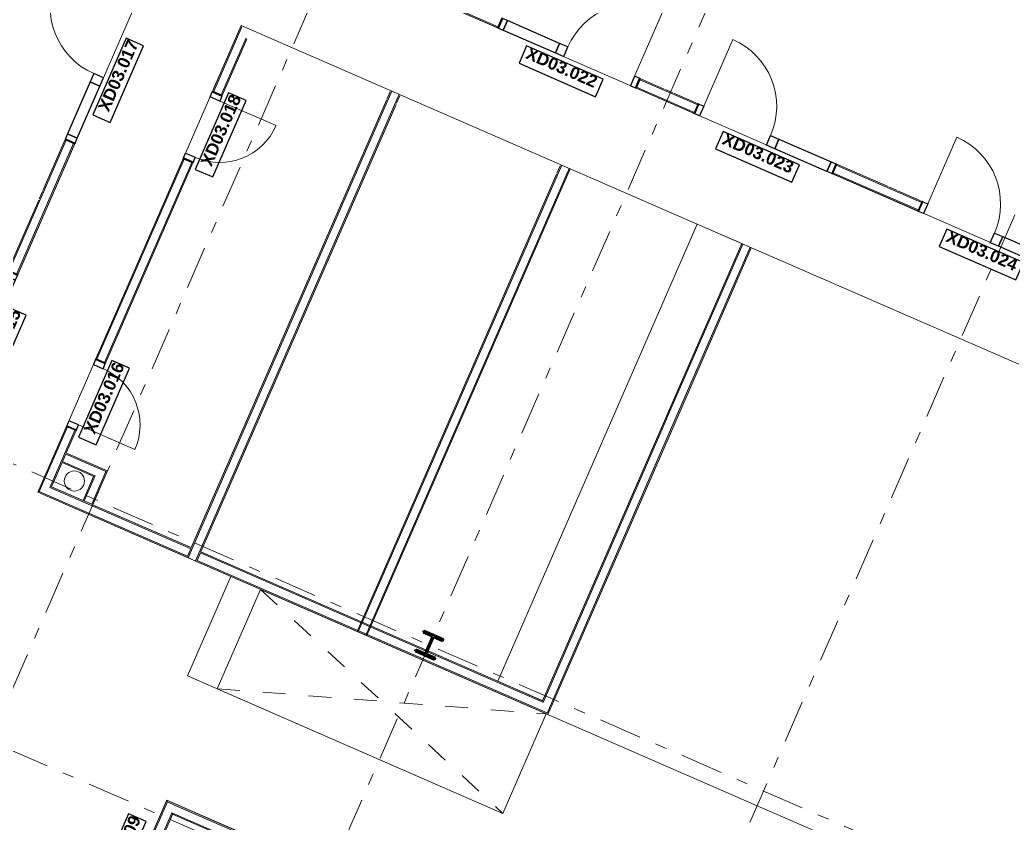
# Model space of a CAD drawing. Header units: millimetres. Extents: x -50172 to 90294, y -80883 to 25069.
# Drawn here: x 19400 to 31646, y 522 to 10438 of the extents above; entities that cross this region are included whole.
import ezdxf
from ezdxf.enums import TextEntityAlignment as Align

# ---------------------------------------------------------------- set-up
doc = ezdxf.new("R2010")
doc.units = ezdxf.units.MM
doc.header["$MEASUREMENT"] = 0
doc.linetypes.add('Dashed', pattern=[564.444447, 282.222223, -282.222223])
doc.linetypes.add('Double Dashed', pattern=[1093.611073, 529.166651, -211.666656, 141.111112, -211.666656])
for name, color, linetype in [('A-05-M_Gross_Int_Circulation', 7, 'Continuous'), ('A-15-M_Column_Int', 7, 'Continuous'), ('A-15-MG_Structural_Grid', 7, 'Continuous'), ('A-20-M_Floor_Slab', 7, 'Continuous'), ('A-25-M_Wall_Ext_Existing_HUB', 7, 'Continuous'), ('A-25-M_Wall_Int', 7, 'Continuous'), ('A-35-M_FFE_Sanitary', 7, 'Continuous'), ('ArchiCAD Door Markers', 7, 'Continuous'), ('ArchiCAD Doors', 7, 'Continuous'), ('New_A-25-M_Wall_Int', 7, 'Continuous')]:
    doc.layers.add(name, color=color, linetype=linetype)
for name, color, linetype, lineweight, true_color in [('A-05-M_Gross_Int_Circulation_Pen_No__74', 7, 'Continuous', 20, 0x606060), ('A-15-M_Column_Int_Pen_No__28', 7, 'Continuous', 50, 0x2a2a2a), ('A-15-MG_Structural_Grid_Pen_No__163', 7, 'Continuous', 0, 0x750077), ('A-25-M_Wall_Int_Pen_No__107', 7, 'Continuous', 15, 0xa6a6a6), ('ArchiCAD Doors_Pen_No__43', 7, 'Continuous', 30, 0x444444), ('ArchiCAD Doors_Pen_No__63', 7, 'Continuous', 20, 0x606060), ('New_A-25-M_Wall_Int_Pen_No__107', 7, 'Continuous', 15, 0xa6a6a6)]:
    doc.layers.add(name, color=color, linetype=linetype, lineweight=lineweight, true_color=true_color)
for name, color, linetype, lineweight in [('A-20-M_Floor_Slab_Pen_No__89', 8, 'Continuous', 20), ('A-25-M_Wall_Int_Pen_No__1', 7, 'Continuous', 13), ('A-35-M_FFE_Sanitary_Pen_No__89', 8, 'Continuous', 20), ('A-95-P_Drawing_Pen_No__1', 7, 'Continuous', 13), ('ArchiCAD Door Markers_Pen_No__1', 7, 'Continuous', 13), ('ArchiCAD Door Markers_Pen_No__5', 7, 'Continuous', 25), ('ArchiCAD Doors_Pen_No__1', 7, 'Continuous', 13), ('ArchiCAD Zone Stamps_Pen_No__9', 7, 'Continuous', 13), ('New_A-25-M_Wall_Int_Pen_No__1', 7, 'Continuous', 13), ('New_A-60-M_Mechanical_Pen_No__1', 7, 'Continuous', 13)]:
    doc.layers.add(name, color=color, linetype=linetype, lineweight=lineweight)
doc.styles.add('GENERATED_STYLE_1', font='')
doc.styles.add('GENERATED_STYLE_3', font='')
doc.styles.add('GENERATED_STYLE_4', font='')
doc.styles.get('GENERATED_STYLE_1').set_extended_font_data('Arial', bold=True)
doc.styles.get('GENERATED_STYLE_3').set_extended_font_data('Arial')
doc.styles.get('GENERATED_STYLE_4').set_extended_font_data('Swis721 BT')

# ---------------------------------------------------------------- blocks, each defined once
blk = doc.blocks.new('Hub Circulation Third_INB 3250_6_1', base_point=(35476, -4185))
at = {"layer": 'A-05-M_Gross_Int_Circulation_Pen_No__74', "linetype": 'Continuous'}
for p, q in [((21436, 12023), (18429, 5127)), ((52103, -1350), (21436, 12023)), ((19621, 4607), (22133, 10368)), ((22133, 10368), (28428, 7624)), ((28428, 7624), (36452, 4130)), ((22005, 3568), (19621, 4607)), ((21470, 2341), (22005, 3568)), ((25362, 643), (21470, 2341)), ((25897, 1870), (25362, 643)), ((33939, -1631), (25897, 1870)), ((18831, -4659), (21213, 804)), ((21213, 804), (47957, -10858))]:
    blk.add_line(p, q, dxfattribs=at)
at = {"layer": 'ArchiCAD Zone Stamps_Pen_No__9'}
for tag, height, style, p in [('ROOM_NAME', 250, 'GENERATED_STYLE_1', (34329, -2488)), ('zoneNameLine2', 250, 'GENERATED_STYLE_1', (34141, -2920)), ('ROOM_NUMBER', 200, 'GENERATED_STYLE_3', (33952, -3341)), ('measuredAreaCode', 200, 'GENERATED_STYLE_3', (33795, -3701)), ('DUMMY_649', 200, 'GENERATED_STYLE_3', (34103, -3835)), ('DUMMY_650', 200, 'GENERATED_STYLE_3', (34732, -4109)), ('DUMMY_651', 133, 'GENERATED_STYLE_3', (35011, -4216))]:
    blk.add_attdef(tag, text='', height=height, rotation=336.4404, dxfattribs=dict(at, style=style)).set_placement(p, align=Align.TOP_LEFT)
blk = doc.blocks.new('Slab_1_1', base_point=(7697, 5872))
at = {"layer": 'A-20-M_Floor_Slab_Pen_No__89', "linetype": 'Continuous', "flags": 128}
blk.add_lwpolyline([(25362, 643), (21835, 2181), (22370, 3408), (25897, 1870)], close=True, dxfattribs=at)
blk = doc.blocks.new('Slab_2_1', base_point=(28308, 7676))
at = {"layer": 'A-35-M_FFE_Sanitary_Pen_No__89', "linetype": 'Continuous', "flags": 128}
blk.add_lwpolyline([(28308, 7676), (25848, 2034), (25298, 2274), (27758, 7915)], close=True, dxfattribs=at)
blk = doc.blocks.new('Wall_6_1', base_point=(25915, 1863))
at = {"layer": 'A-25-M_Wall_Int_Pen_No__107', "linetype": 'Continuous'}
for points in [[(27367, 5517), (25848, 2034), (25856, 2014), (27381, 5511)], [(25915, 1863), (27486, 5465), (27472, 5471), (25908, 1882)]]:
    blk.add_hatch(color=256, dxfattribs=at).paths.add_polyline_path(points)
at = {"layer": 'A-25-M_Wall_Int_Pen_No__1', "linetype": 'Continuous'}
for p, q in [((27381, 5511), (25856, 2014)), ((25908, 1882), (27472, 5471))]:
    blk.add_line(p, q, dxfattribs=at)
at = {"layer": 'A-25-M_Wall_Int_Pen_No__1', "linetype": 'Continuous', "flags": 128}
for points in [[(27367, 5517), (25848, 2034)], [(25915, 1863), (27486, 5465)]]:
    blk.add_lwpolyline(points, dxfattribs=at)
blk = doc.blocks.new('Door 19')
at = {"layer": 'ArchiCAD Doors_Pen_No__1', "linetype": 'Continuous'}
for p, q in [((-455, 0), (-455, -15)), ((455, 0), (455, -15)), ((-455, -15), (-455, -115)), ((-455, -115), (-455, -130)), ((455, -15), (455, -115)), ((455, -115), (455, -130))]:
    blk.add_line(p, q, dxfattribs=at)
at = {"layer": 'ArchiCAD Doors_Pen_No__43', "linetype": 'Continuous'}
for p, q in [((-445, 0), (-455, 0)), ((-455, 0), (-455, -130)), ((-379, 0), (-445, 0)), ((-445, 0), (-445, -130)), ((-379, -130), (-379, 0)), ((445, 0), (379, 0)), ((379, 0), (379, -130)), ((445, 0), (455, 0)), ((445, -130), (445, 0)), ((455, 0), (455, -130)), ((-445, -130), (-455, -130)), ((-445, -130), (-379, -130)), ((379, -130), (445, -130)), ((445, -130), (455, -130))]:
    blk.add_line(p, q, dxfattribs=at)
at = {"layer": 'ArchiCAD Doors_Pen_No__63', "linetype": 'Continuous'}
blk.add_line((379, 0), (379, 759), dxfattribs=at)
blk.add_arc((379, 0), 759, 90, 180, dxfattribs=at)
blk = doc.blocks.new('Door Stamp 17_6')
at = {"layer": 'ArchiCAD Door Markers_Pen_No__5', "linetype": 'Continuous'}
for p, q in [((515, -190), (-515, -190)), ((-515, -190), (-515, -426)), ((515, -426), (515, -190)), ((-515, -426), (515, -426)), ((-515, -426), (515, -426))]:
    blk.add_line(p, q, dxfattribs=at)
at = {"layer": 'ArchiCAD Door Markers_Pen_No__1', "style": 'GENERATED_STYLE_1'}
blk.add_attdef('AC_WIDO_ID', text='', height=150, dxfattribs=at).set_placement((-457, -377), align=Align.BOTTOM_LEFT)
blk = doc.blocks.new('Wall_7_1', base_point=(19621, 4607))
at = {"layer": 'A-25-M_Wall_Int_Pen_No__107', "linetype": 'Continuous'}
for points in [[(22133, 10368), (21779, 9557), (21793, 9551), (22141, 10349)], [(22192, 10217), (21885, 9511), (21898, 9505), (22200, 10197)], [(20339, 6253), (20352, 6247), (21429, 8717), (21415, 8723)], [(20444, 6207), (20458, 6201), (21534, 8671), (21521, 8677)], [(19621, 4607), (19641, 4615), (19988, 5413), (19975, 5419)], [(19772, 4667), (19792, 4675), (20094, 5367), (20080, 5373)]]:
    blk.add_hatch(color=256, dxfattribs=at).paths.add_polyline_path(points)
at = {"layer": 'A-25-M_Wall_Int_Pen_No__1', "linetype": 'Continuous'}
for p, q in [((22141, 10349), (21793, 9551)), ((21885, 9511), (22192, 10217)), ((21793, 9551), (21779, 9557)), ((21885, 9511), (21793, 9551)), ((21898, 9505), (21885, 9511)), ((21429, 8717), (20352, 6247)), ((21429, 8717), (21415, 8723)), ((21521, 8677), (21429, 8717)), ((20444, 6207), (21521, 8677)), ((21534, 8671), (21521, 8677)), ((20352, 6247), (20339, 6253)), ((20444, 6207), (20352, 6247)), ((20458, 6201), (20444, 6207)), ((19988, 5413), (19641, 4615)), ((19988, 5413), (19975, 5419)), ((20080, 5373), (19988, 5413)), ((19772, 4667), (20080, 5373)), ((20094, 5367), (20080, 5373))]:
    blk.add_line(p, q, dxfattribs=at)
at = {"layer": 'A-25-M_Wall_Int_Pen_No__1', "linetype": 'Continuous', "flags": 128}
for points in [[(22133, 10368), (21779, 9557)], [(21898, 9505), (22200, 10197)], [(21415, 8723), (20339, 6253)], [(20458, 6201), (21534, 8671)], [(19975, 5419), (19621, 4607)], [(19974, 5091), (20094, 5367)], [(19928, 4986), (19968, 5077)], [(19792, 4675), (19922, 4972)]]:
    blk.add_lwpolyline(points, dxfattribs=at)
at = {"layer": 'ArchiCAD Door Markers'}
ref = blk.add_blockref('Door Stamp 17_6', (21597, 9140), dxfattribs=dict(at, rotation=66.44041589908655))
ref.add_attrib('AC_WIDO_ID', 'XD03.018', dxfattribs={"layer": 'ArchiCAD Door Markers_Pen_No__1', "color": 7, "height": 150, "rotation": 66.4404, "style": 'GENERATED_STYLE_1'}).set_placement((21805, 8599), align=Align.BOTTOM_LEFT)
ref = blk.add_blockref('Door Stamp 17_6', (20157, 5836), dxfattribs=dict(at, rotation=66.44041589908655))
ref.add_attrib('AC_WIDO_ID', 'XD03.016', dxfattribs={"layer": 'ArchiCAD Door Markers_Pen_No__1', "color": 7, "height": 150, "rotation": 66.4404, "style": 'GENERATED_STYLE_1'}).set_placement((20364, 5295), align=Align.BOTTOM_LEFT)
at = {"layer": 'ArchiCAD Doors', "color": 251, "linetype": 'Continuous', "lineweight": 20, "true_color": 0x606060, "xscale": -1, "zscale": 1000, "rotation": 246.4404158990865}
blk.add_blockref('Door 19', (21716, 9088), dxfattribs=at)
at = {"layer": 'ArchiCAD Doors', "color": 251, "linetype": 'Continuous', "lineweight": 20, "true_color": 0x606060, "zscale": 1000, "rotation": 246.4404158990865}
blk.add_blockref('Door 19', (20276, 5784), dxfattribs=at)
blk = doc.blocks.new('Door 19_2')
at = {"layer": 'ArchiCAD Doors_Pen_No__1', "linetype": 'Continuous'}
for p, q in [((-505, 0), (-505, -15)), ((505, 0), (505, -15)), ((-505, -15), (-505, -115)), ((-505, -115), (-505, -130)), ((505, -15), (505, -115)), ((505, -115), (505, -130))]:
    blk.add_line(p, q, dxfattribs=at)
at = {"layer": 'ArchiCAD Doors_Pen_No__43', "linetype": 'Continuous'}
for p, q in [((-495, 0), (-505, 0)), ((-505, 0), (-505, -130)), ((-429, 0), (-495, 0)), ((-495, 0), (-495, -130)), ((-429, -130), (-429, 0)), ((495, 0), (429, 0)), ((429, 0), (429, -130)), ((495, 0), (505, 0)), ((495, -130), (495, 0)), ((505, 0), (505, -130)), ((-495, -130), (-505, -130)), ((-495, -130), (-429, -130)), ((429, -130), (495, -130)), ((495, -130), (505, -130))]:
    blk.add_line(p, q, dxfattribs=at)
at = {"layer": 'ArchiCAD Doors_Pen_No__63', "linetype": 'Continuous'}
blk.add_line((429, 0), (429, 858), dxfattribs=at)
blk.add_arc((429, 0), 858, 90, 180, dxfattribs=at)
blk = doc.blocks.new('Door with Sidelight on Side 2 19')
at = {"layer": 'ArchiCAD Doors_Pen_No__1', "linetype": 'Continuous'}
for p, q in [((-932, 0), (-932, -15)), ((932, 0), (932, -15)), ((-932, -15), (-932, -115)), ((-932, -115), (-932, -130)), ((932, -15), (932, -115)), ((932, -115), (932, -130))]:
    blk.add_line(p, q, dxfattribs=at)
at = {"layer": 'ArchiCAD Doors_Pen_No__43', "linetype": 'Continuous'}
for p, q in [((-922, 0), (-932, 0)), ((-932, 0), (-932, -130)), ((-856, 0), (-922, 0)), ((-922, 0), (-922, -130)), ((-155, 0), (-856, 0)), ((-856, 0), (-856, -130)), ((-856, -130), (-856, 0)), ((-155, -130), (-155, 0)), ((-43, 0), (-155, 0)), ((-155, 0), (-155, -130)), ((-43, -130), (-43, 0)), ((922, 0), (856, 0)), ((856, 0), (856, -130)), ((922, 0), (932, 0)), ((922, -130), (922, 0)), ((932, 0), (932, -130)), ((-922, -130), (-932, -130)), ((-922, -130), (-856, -130)), ((-856, -130), (-155, -130)), ((-155, -130), (-43, -130)), ((856, -130), (922, -130)), ((922, -130), (932, -130))]:
    blk.add_line(p, q, dxfattribs=at)
at = {"layer": 'ArchiCAD Doors_Pen_No__63', "linetype": 'Continuous'}
blk.add_line((856, 0), (856, 899), dxfattribs=at)
blk.add_arc((856, 0), 899, 90, 180, dxfattribs=at)
blk = doc.blocks.new('Door with Sidelight on Side 2 19_2')
at = {"layer": 'ArchiCAD Doors_Pen_No__1', "linetype": 'Continuous'}
for p, q in [((-932, -15), (-932, 0)), ((932, -15), (932, 0)), ((-932, -115), (-932, -15)), ((-932, -130), (-932, -115)), ((932, -115), (932, -15)), ((932, -130), (932, -115))]:
    blk.add_line(p, q, dxfattribs=at)
at = {"layer": 'ArchiCAD Doors_Pen_No__43', "linetype": 'Continuous'}
for p, q in [((-922, 0), (-932, 0)), ((-932, 0), (-932, -130)), ((-856, 0), (-922, 0)), ((-922, 0), (-922, -130)), ((-155, 0), (-856, 0)), ((-856, 0), (-856, -130)), ((-856, -130), (-856, 0)), ((-155, -130), (-155, 0)), ((-43, 0), (-155, 0)), ((-155, 0), (-155, -130)), ((-43, -130), (-43, 0)), ((922, 0), (856, 0)), ((856, 0), (856, -130)), ((922, 0), (932, 0)), ((922, -130), (922, 0)), ((932, 0), (932, -130)), ((-922, -130), (-932, -130)), ((-922, -130), (-856, -130)), ((-856, -130), (-155, -130)), ((-155, -130), (-43, -130)), ((856, -130), (922, -130)), ((922, -130), (932, -130))]:
    blk.add_line(p, q, dxfattribs=at)
at = {"layer": 'ArchiCAD Doors_Pen_No__63', "linetype": 'Continuous'}
blk.add_line((856, 0), (856, 899), dxfattribs=at)
blk.add_arc((856, 0), 899, 90, 180, dxfattribs=at)
blk = doc.blocks.new('Wall_8_1', base_point=(18310, 5179))
at = {"layer": 'A-25-M_Wall_Int_Pen_No__107', "linetype": 'Continuous'}
for points in [[(21259, 11943), (21273, 11937), (21330, 12069), (21317, 12075)], [(21422, 12029), (21365, 11897), (21378, 11891), (21436, 12023)], [(20856, 11017), (20703, 10669), (20717, 10663), (20869, 11011)], [(20809, 10623), (20823, 10617), (20975, 10965), (20961, 10971)], [(19255, 7346), (19268, 7340), (19972, 8954), (19958, 8960)], [(19360, 7300), (19374, 7294), (20078, 8908), (20064, 8914)], [(18362, 5298), (18369, 5278), (18523, 5631), (18510, 5637)], [(18421, 5147), (18429, 5127), (18629, 5585), (18615, 5591)]]:
    blk.add_hatch(color=256, dxfattribs=at).paths.add_polyline_path(points)
at = {"layer": 'A-25-M_Wall_Int_Pen_No__1', "linetype": 'Continuous'}
for p, q in [((21330, 12069), (21273, 11937)), ((21365, 11897), (21422, 12029)), ((21259, 11943), (21273, 11937)), ((21273, 11937), (21365, 11897)), ((21365, 11897), (21378, 11891)), ((20869, 11011), (20717, 10663)), ((20809, 10623), (20961, 10971)), ((20856, 11017), (20869, 11011)), ((20869, 11011), (20961, 10971)), ((20961, 10971), (20975, 10965)), ((20703, 10669), (20717, 10663)), ((20717, 10663), (20809, 10623)), ((20809, 10623), (20823, 10617)), ((19972, 8954), (19268, 7340)), ((19958, 8960), (19972, 8954)), ((19972, 8954), (20064, 8914)), ((19360, 7300), (20064, 8914)), ((20064, 8914), (20078, 8908)), ((19268, 7340), (19255, 7346)), ((19360, 7300), (19268, 7340)), ((19374, 7294), (19360, 7300)), ((18523, 5631), (18510, 5637)), ((18523, 5631), (18369, 5278)), ((18421, 5147), (18615, 5591)), ((18615, 5591), (18523, 5631)), ((18629, 5585), (18615, 5591))]:
    blk.add_line(p, q, dxfattribs=at)
at = {"layer": 'A-25-M_Wall_Int_Pen_No__1', "linetype": 'Continuous', "flags": 128}
for points in [[(21317, 12075), (21259, 11943)], [(21422, 12029), (21330, 12069)], [(21378, 11891), (21436, 12023)], [(20856, 11017), (20798, 10886)], [(20823, 10617), (20975, 10965)], [(20792, 10872), (20752, 10781)], [(20746, 10767), (20703, 10669)], [(19958, 8960), (19685, 8332)], [(19374, 7294), (20078, 8908)], [(19633, 8213), (19255, 7346)], [(19679, 8319), (19639, 8227)], [(18510, 5637), (18362, 5298)], [(18429, 5127), (18629, 5585)]]:
    blk.add_lwpolyline(points, dxfattribs=at)
at = {"layer": 'ArchiCAD Door Markers'}
ref = blk.add_blockref('Door Stamp 17_6', (21057, 11480), dxfattribs=dict(at, rotation=66.44041445275866))
ref.add_attrib('AC_WIDO_ID', 'XD03.019', dxfattribs={"layer": 'ArchiCAD Door Markers_Pen_No__1', "color": 7, "height": 150, "rotation": 66.4404, "style": 'GENERATED_STYLE_1'}).set_placement((21265, 10940), align=Align.BOTTOM_LEFT)
ref = blk.add_blockref('Door Stamp 17_6', (20331, 9814), dxfattribs=dict(at, rotation=66.44041445275866))
ref.add_attrib('AC_WIDO_ID', 'XD03.017', dxfattribs={"layer": 'ArchiCAD Door Markers_Pen_No__1', "color": 7, "height": 150, "rotation": 66.4404, "style": 'GENERATED_STYLE_1'}).set_placement((20538, 9274), align=Align.BOTTOM_LEFT)
ref = blk.add_blockref('Door Stamp 17_6', (18882, 6492), dxfattribs=dict(at, rotation=66.44041445275866))
ref.add_attrib('AC_WIDO_ID', 'XD03.015', dxfattribs={"layer": 'ArchiCAD Door Markers_Pen_No__1', "color": 7, "height": 150, "rotation": 66.4404, "style": 'GENERATED_STYLE_1'}).set_placement((19089, 5951), align=Align.BOTTOM_LEFT)
at = {"layer": 'ArchiCAD Doors', "color": 251, "linetype": 'Continuous', "lineweight": 20, "true_color": 0x606060, "xscale": -1, "zscale": 1000, "rotation": 66.44041445275866}
for name, p in [('Door 19_2', (21057, 11480)), ('Door with Sidelight on Side 2 19_2', (18882, 6492))]:
    blk.add_blockref(name, p, dxfattribs=at)
at = {"layer": 'ArchiCAD Doors', "color": 251, "linetype": 'Continuous', "lineweight": 20, "true_color": 0x606060, "zscale": 1000, "rotation": 66.44041445275866}
blk.add_blockref('Door with Sidelight on Side 2 19', (20331, 9814), dxfattribs=at)
blk = doc.blocks.new('Simple Door Opening_2')
at = {"layer": 'ArchiCAD Doors_Pen_No__1', "linetype": 'Continuous'}
for p, q in [((-4055, 337), (-4055, 478)), ((4055, 337), (4055, 478)), ((-4055, 222), (-4055, 337)), ((4055, 222), (4055, 337)), ((-4055, 102), (-4055, 222)), ((4055, 102), (4055, 222)), ((-4055, 0), (-4055, 102)), ((4055, 0), (4055, 102))]:
    blk.add_line(p, q, dxfattribs=at)
blk = doc.blocks.new('Wall_11_1', base_point=(54299, 2501))
at = {"layer": 'ArchiCAD Doors', "color": 251, "linetype": 'Continuous', "lineweight": 20, "true_color": 0x606060, "zscale": 1000, "rotation": 156.4402661014118}
blk.add_blockref('Simple Door Opening_2', (33267, 11672), dxfattribs=at)
blk = doc.blocks.new('Wall_13_1', base_point=(47957, -10858))
at = {"layer": 'A-25-M_Wall_Int_Pen_No__107', "linetype": 'Continuous'}
for points in [[(21213, 804), (21221, 785), (21227, 798)], [(21221, 785), (21221, 784), (28829, -2533), (28835, -2519), (21227, 798)], [(21277, 650), (21285, 631), (21291, 645), (21277, 651)], [(21285, 631), (28783, -2639), (28789, -2625), (21291, 645)]]:
    blk.add_hatch(color=256, dxfattribs=at).paths.add_polyline_path(points)
at = {"layer": 'A-25-M_Wall_Int_Pen_No__1', "linetype": 'Continuous'}
for p, q in [((21317, 742), (21221, 784)), ((28829, -2533), (21317, 742)), ((21277, 651), (21277, 650)), ((21277, 651), (28789, -2625))]:
    blk.add_line(p, q, dxfattribs=at)
at = {"layer": 'A-25-M_Wall_Int_Pen_No__1', "linetype": 'Continuous', "flags": 128}
for points in [[(28835, -2519), (21213, 804)], [(21285, 631), (23045, -137)]]:
    blk.add_lwpolyline(points, dxfattribs=at)
blk = doc.blocks.new('Wall_46_1', base_point=(21229, 12255))
at = {"layer": 'A-25-M_Wall_Int_Pen_No__107', "linetype": 'Continuous'}
for points in [[(23988, 10910), (25297, 10339), (25303, 10353), (23994, 10924)], [(27051, 9699), (27766, 9388), (27772, 9401), (27057, 9713)], [(27011, 9608), (27005, 9594), (27720, 9282), (27726, 9296)], [(29475, 8643), (30529, 8183), (30535, 8197), (29481, 8656)], [(29429, 8537), (30483, 8077), (30489, 8091), (29435, 8551)]]:
    blk.add_hatch(color=256, dxfattribs=at).paths.add_polyline_path(points)
at = {"layer": 'A-25-M_Wall_Int_Pen_No__1', "linetype": 'Continuous'}
for p, q in [((23994, 10924), (25303, 10353)), ((25343, 10444), (25303, 10353)), ((25303, 10353), (25297, 10339)), ((27051, 9699), (27011, 9608)), ((27057, 9713), (27051, 9699)), ((27766, 9388), (27051, 9699)), ((27011, 9608), (27005, 9594)), ((27011, 9608), (27726, 9296)), ((27766, 9388), (27726, 9296)), ((27772, 9401), (27766, 9388)), ((27726, 9296), (27720, 9282)), ((29475, 8643), (29435, 8551)), ((29481, 8656), (29475, 8643)), ((30529, 8183), (29475, 8643)), ((29435, 8551), (29429, 8537)), ((29435, 8551), (30489, 8091)), ((30489, 8091), (30483, 8077)), ((30529, 8183), (30489, 8091)), ((30535, 8197), (30529, 8183))]:
    blk.add_line(p, q, dxfattribs=at)
at = {"layer": 'A-25-M_Wall_Int_Pen_No__1', "linetype": 'Continuous', "flags": 128}
for points in [[(23988, 10910), (25297, 10339)], [(27353, 9584), (27057, 9713)], [(27005, 9594), (27720, 9282)], [(27458, 9538), (27367, 9578)], [(27772, 9401), (27472, 9532)], [(30116, 8380), (29481, 8656)], [(29429, 8537), (30483, 8077)], [(30221, 8334), (30129, 8374)], [(30535, 8197), (30235, 8328)]]:
    blk.add_lwpolyline(points, dxfattribs=at)
at = {"layer": 'ArchiCAD Door Markers'}
ref = blk.add_blockref('Door Stamp 17_6', (26203, 10086), dxfattribs=dict(at, rotation=336.4404144527584))
ref.add_attrib('AC_WIDO_ID', 'XD03.022', dxfattribs={"layer": 'ArchiCAD Door Markers_Pen_No__1', "color": 7, "height": 150, "rotation": 336.4404, "style": 'GENERATED_STYLE_1'}).set_placement((25613, 9927), align=Align.BOTTOM_LEFT)
ref = blk.add_blockref('Door Stamp 17_6', (28626, 9029), dxfattribs=dict(at, rotation=336.4404144527584))
ref.add_attrib('AC_WIDO_ID', 'XD03.023', dxfattribs={"layer": 'ArchiCAD Door Markers_Pen_No__1', "color": 7, "height": 150, "rotation": 336.4404, "style": 'GENERATED_STYLE_1'}).set_placement((28037, 8870), align=Align.BOTTOM_LEFT)
ref = blk.add_blockref('Door Stamp 17_6', (31389, 7824), dxfattribs=dict(at, rotation=336.4404144527584))
ref.add_attrib('AC_WIDO_ID', 'XD03.024', dxfattribs={"layer": 'ArchiCAD Door Markers_Pen_No__1', "color": 7, "height": 150, "rotation": 336.4404, "style": 'GENERATED_STYLE_1'}).set_placement((30800, 7666), align=Align.BOTTOM_LEFT)
at = {"layer": 'ArchiCAD Doors', "color": 251, "linetype": 'Continuous', "lineweight": 20, "true_color": 0x606060, "zscale": 1000, "rotation": 336.4404144527584}
blk.add_blockref('Door with Sidelight on Side 2 19', (26203, 10086), dxfattribs=at)
at = {"layer": 'ArchiCAD Doors', "color": 251, "linetype": 'Continuous', "lineweight": 20, "true_color": 0x606060, "xscale": -0.9999999999999999, "zscale": 1000, "rotation": 336.4404144527584}
for p in [(28626, 9029), (31389, 7824)]:
    blk.add_blockref('Door with Sidelight on Side 2 19', p, dxfattribs=at)
blk = doc.blocks.new('Wall_51_1', base_point=(26193, 8598))
at = {"layer": 'A-25-M_Wall_Int_Pen_No__107', "linetype": 'Continuous'}
for points in [[(26074, 8650), (23562, 2889), (23576, 2883), (26088, 8644)], [(23681, 2837), (26193, 8598), (26180, 8604), (23668, 2843)]]:
    blk.add_hatch(color=256, dxfattribs=at).paths.add_polyline_path(points)
at = {"layer": 'A-25-M_Wall_Int_Pen_No__1', "linetype": 'Continuous'}
for p, q in [((26088, 8644), (23576, 2883)), ((23668, 2843), (26180, 8604))]:
    blk.add_line(p, q, dxfattribs=at)
at = {"layer": 'A-25-M_Wall_Int_Pen_No__1', "linetype": 'Continuous', "flags": 128}
for points in [[(23681, 2837), (26193, 8598)], [(26068, 8636), (26028, 8544)], [(26193, 8598), (26074, 8650)], [(26022, 8531), (23562, 2889)], [(23562, 2889), (23681, 2837)]]:
    blk.add_lwpolyline(points, dxfattribs=at)
blk = doc.blocks.new('Wall_58_1', base_point=(19621, 4607))
at = {"layer": 'A-25-M_Wall_Int_Pen_No__107', "linetype": 'Continuous'}
for points in [[(21515, 3923), (19792, 4675), (19772, 4667), (21509, 3909)], [(19621, 4607), (21463, 3804), (21469, 3818), (19641, 4615)], [(25848, 2034), (21634, 3871), (21628, 3858), (25856, 2014)], [(21582, 3752), (25915, 1863), (25908, 1882), (21588, 3766)]]:
    blk.add_hatch(color=256, dxfattribs=at).paths.add_polyline_path(points)
at = {"layer": 'A-25-M_Wall_Int_Pen_No__1', "linetype": 'Continuous'}
for p, q in [((21509, 3909), (19772, 4667)), ((19641, 4615), (21469, 3818)), ((21469, 3818), (21509, 3909)), ((21628, 3858), (21588, 3766)), ((25856, 2014), (21628, 3858)), ((21588, 3766), (25908, 1882))]:
    blk.add_line(p, q, dxfattribs=at)
at = {"layer": 'A-25-M_Wall_Int_Pen_No__1', "linetype": 'Continuous', "flags": 128}
for points in [[(20181, 4505), (19792, 4675)], [(19621, 4607), (21463, 3804)], [(20287, 4459), (20195, 4499)], [(21515, 3923), (20300, 4453)], [(25848, 2034), (21634, 3871)], [(21582, 3752), (25915, 1863)]]:
    blk.add_lwpolyline(points, dxfattribs=at)
blk = doc.blocks.new('Wall_65_1', base_point=(24094, 9513))
at = {"layer": 'A-25-M_Wall_Int_Pen_No__107', "linetype": 'Continuous'}
for points in [[(23975, 9565), (21463, 3804), (21477, 3798), (23989, 9559)], [(21582, 3752), (24094, 9513), (24081, 9519), (21568, 3758)]]:
    blk.add_hatch(color=256, dxfattribs=at).paths.add_polyline_path(points)
at = {"layer": 'A-25-M_Wall_Int_Pen_No__1', "linetype": 'Continuous'}
for p, q in [((23989, 9559), (21477, 3798)), ((21568, 3758), (24081, 9519))]:
    blk.add_line(p, q, dxfattribs=at)
at = {"layer": 'A-25-M_Wall_Int_Pen_No__1', "linetype": 'Continuous', "flags": 128}
for points in [[(24094, 9513), (23975, 9565)], [(23923, 9446), (21515, 3923)], [(23969, 9551), (23929, 9460)], [(24048, 9408), (24088, 9499)], [(21634, 3871), (24042, 9394)], [(21463, 3804), (21582, 3752)], [(21509, 3909), (21469, 3818)], [(21588, 3766), (21628, 3858)]]:
    blk.add_lwpolyline(points, dxfattribs=at)
blk = doc.blocks.new('Door 19_3')
at = {"layer": 'ArchiCAD Doors_Pen_No__1', "linetype": 'Continuous'}
for p, q in [((-455, -15), (-455, 0)), ((455, -15), (455, 0)), ((-455, -120), (-455, -15)), ((-455, -135), (-455, -120)), ((455, -120), (455, -15)), ((455, -135), (455, -120))]:
    blk.add_line(p, q, dxfattribs=at)
at = {"layer": 'ArchiCAD Doors_Pen_No__43', "linetype": 'Continuous'}
for p, q in [((-445, 0), (-455, 0)), ((-455, 0), (-455, -135)), ((-379, 0), (-445, 0)), ((-445, 0), (-445, -135)), ((-379, -135), (-379, 0)), ((445, 0), (379, 0)), ((379, 0), (379, -135)), ((445, 0), (455, 0)), ((445, -135), (445, 0)), ((455, 0), (455, -135)), ((-445, -135), (-455, -135)), ((-445, -135), (-379, -135)), ((379, -135), (445, -135)), ((445, -135), (455, -135))]:
    blk.add_line(p, q, dxfattribs=at)
at = {"layer": 'ArchiCAD Doors_Pen_No__63', "linetype": 'Continuous'}
blk.add_line((379, 0), (379, 759), dxfattribs=at)
blk.add_arc((379, 0), 759, 90, 180, dxfattribs=at)
blk = doc.blocks.new('Door Stamp 17_11')
at = {"layer": 'ArchiCAD Door Markers_Pen_No__5', "linetype": 'Continuous'}
for p, q in [((509, -195), (-509, -195)), ((-509, -195), (-509, -431)), ((509, -431), (509, -195)), ((-509, -431), (509, -431)), ((-509, -431), (509, -431))]:
    blk.add_line(p, q, dxfattribs=at)
at = {"layer": 'ArchiCAD Door Markers_Pen_No__1', "style": 'GENERATED_STYLE_1'}
blk.add_attdef('AC_WIDO_ID', text='', height=150, dxfattribs=at).set_placement((-452, -382), align=Align.BOTTOM_LEFT)
blk = doc.blocks.new('Door 19_4')
at = {"layer": 'ArchiCAD Doors_Pen_No__1', "linetype": 'Continuous'}
for p, q in [((-483, 0), (-483, -15)), ((483, 0), (483, -15)), ((-483, -15), (-483, -120)), ((-483, -120), (-483, -135)), ((483, -15), (483, -120)), ((483, -120), (483, -135))]:
    blk.add_line(p, q, dxfattribs=at)
at = {"layer": 'ArchiCAD Doors_Pen_No__43', "linetype": 'Continuous'}
for p, q in [((-473, 0), (-483, 0)), ((-483, 0), (-483, -135)), ((-407, 0), (-473, 0)), ((-473, 0), (-473, -135)), ((-407, -135), (-407, 0)), ((473, 0), (407, 0)), ((407, 0), (407, -135)), ((473, 0), (483, 0)), ((473, -135), (473, 0)), ((483, 0), (483, -135)), ((-473, -135), (-483, -135)), ((-473, -135), (-407, -135)), ((407, -135), (473, -135)), ((473, -135), (483, -135))]:
    blk.add_line(p, q, dxfattribs=at)
at = {"layer": 'ArchiCAD Doors_Pen_No__63', "linetype": 'Continuous'}
blk.add_line((407, 0), (407, 814), dxfattribs=at)
blk.add_arc((407, 0), 814, 90, 180, dxfattribs=at)
blk = doc.blocks.new('Door Stamp 17_12')
at = {"layer": 'ArchiCAD Door Markers_Pen_No__5', "linetype": 'Continuous'}
for p, q in [((515, -195), (-515, -195)), ((-515, -195), (-515, -431)), ((515, -431), (515, -195)), ((-515, -431), (515, -431)), ((-515, -431), (515, -431))]:
    blk.add_line(p, q, dxfattribs=at)
at = {"layer": 'ArchiCAD Door Markers_Pen_No__1', "style": 'GENERATED_STYLE_1'}
blk.add_attdef('AC_WIDO_ID', text='', height=150, dxfattribs=at).set_placement((-457, -382), align=Align.BOTTOM_LEFT)
blk = doc.blocks.new('Door 19_5')
at = {"layer": 'ArchiCAD Doors_Pen_No__1', "linetype": 'Continuous'}
for p, q in [((-323, 0), (-323, -15)), ((323, 0), (323, -15)), ((-323, -15), (-323, -120)), ((-323, -120), (-323, -135)), ((323, -15), (323, -120)), ((323, -120), (323, -135))]:
    blk.add_line(p, q, dxfattribs=at)
at = {"layer": 'ArchiCAD Doors_Pen_No__43', "linetype": 'Continuous'}
for p, q in [((-313, 0), (-323, 0)), ((-323, 0), (-323, -135)), ((-247, 0), (-313, 0)), ((-313, 0), (-313, -135)), ((-247, -135), (-247, 0)), ((313, 0), (247, 0)), ((247, 0), (247, -135)), ((313, 0), (323, 0)), ((313, -135), (313, 0)), ((323, 0), (323, -135)), ((-313, -135), (-323, -135)), ((-313, -135), (-247, -135)), ((247, -135), (313, -135)), ((313, -135), (323, -135))]:
    blk.add_line(p, q, dxfattribs=at)
at = {"layer": 'ArchiCAD Doors_Pen_No__63', "linetype": 'Continuous'}
blk.add_line((247, 0), (247, 494), dxfattribs=at)
blk.add_arc((247, 0), 494, 90, 180, dxfattribs=at)
blk = doc.blocks.new('Door Stamp 17_13')
at = {"layer": 'ArchiCAD Door Markers_Pen_No__5', "linetype": 'Continuous'}
for p, q in [((515, 366), (-515, 366)), ((-515, 366), (-515, 130)), ((515, 130), (515, 366)), ((-515, 130), (515, 130)), ((-515, 130), (515, 130))]:
    blk.add_line(p, q, dxfattribs=at)
at = {"layer": 'ArchiCAD Door Markers_Pen_No__1', "style": 'GENERATED_STYLE_1'}
blk.add_attdef('AC_WIDO_ID', text='', height=150, dxfattribs=at).set_placement((-457, 179), align=Align.BOTTOM_LEFT)
blk = doc.blocks.new('Wall_70_1', base_point=(18831, -4659))
at = {"layer": 'A-25-M_Wall_Int_Pen_No__107', "linetype": 'Continuous'}
for points in [[(21000, 315), (21014, 309), (21221, 784), (21207, 790)], [(21213, 804), (21207, 790), (21221, 784), (21221, 785)], [(21221, 784), (21221, 785), (21221, 784)], [(21110, 267), (21124, 261), (21285, 631), (21271, 637)], [(21271, 637), (21285, 631), (21277, 650)], [(19791, -2458), (19805, -2464), (20756, -283), (20742, -277)], [(19901, -2505), (19915, -2511), (20866, -331), (20852, -325)], [(19405, -3343), (19300, -3584), (19313, -3590), (19419, -3349)], [(19410, -3632), (19423, -3638), (19529, -3397), (19515, -3391)], [(18936, -4419), (18831, -4659), (18845, -4665), (18949, -4425)], [(18895, -4813), (18909, -4819), (19059, -4473), (19046, -4467)], [(18845, -4665), (18831, -4659), (18839, -4679)], [(18894, -4812), (18895, -4813), (18895, -4813)], [(18895, -4813), (18895, -4813), (18903, -4832), (18909, -4819)]]:
    blk.add_hatch(color=256, dxfattribs=at).paths.add_polyline_path(points)
at = {"layer": 'A-25-M_Wall_Int_Pen_No__1', "linetype": 'Continuous'}
for p, q in [((21221, 784), (21181, 693)), ((21221, 784), (21221, 784)), ((21181, 693), (21014, 309)), ((21110, 267), (21277, 650)), ((21000, 315), (21014, 309)), ((21014, 309), (21110, 267)), ((21110, 267), (21124, 261)), ((20756, -283), (19805, -2464)), ((19901, -2505), (20852, -325)), ((20742, -277), (20756, -283)), ((20756, -283), (20852, -325)), ((20852, -325), (20866, -331)), ((19791, -2458), (19805, -2464)), ((19805, -2464), (19901, -2505)), ((19901, -2505), (19915, -2511)), ((19419, -3349), (19313, -3590)), ((19405, -3343), (19419, -3349)), ((19410, -3632), (19515, -3391)), ((19419, -3349), (19515, -3391)), ((19515, -3391), (19529, -3397)), ((19300, -3584), (19313, -3590)), ((19313, -3590), (19410, -3632)), ((19410, -3632), (19423, -3638)), ((18949, -4425), (18839, -4679)), ((18935, -4721), (19046, -4467)), ((18936, -4419), (18949, -4425)), ((18949, -4425), (19046, -4467)), ((19046, -4467), (19059, -4473)), ((18895, -4813), (18935, -4721)), ((18895, -4813), (18894, -4812))]:
    blk.add_line(p, q, dxfattribs=at)
at = {"layer": 'A-25-M_Wall_Int_Pen_No__1', "linetype": 'Continuous', "flags": 128}
for points in [[(21207, 790), (21000, 315)], [(21213, 804), (21207, 790)], [(21176, 381), (21285, 631)], [(21130, 275), (21170, 367)], [(20742, -277), (19791, -2458)], [(20810, -458), (20866, -331)], [(20764, -564), (20804, -472)], [(20596, -949), (20758, -577)], [(20550, -1054), (20590, -962)], [(19915, -2511), (20544, -1068)], [(19405, -3343), (19300, -3584)], [(19517, -3423), (19529, -3397)], [(19423, -3638), (19465, -3542)], [(19471, -3528), (19511, -3436)], [(18936, -4419), (18831, -4659)], [(18909, -4819), (19059, -4473)], [(18903, -4832), (18909, -4819)]]:
    blk.add_lwpolyline(points, dxfattribs=at)
at = {"layer": 'ArchiCAD Door Markers'}
ref = blk.add_blockref('Door Stamp 17_13', (20871, 19), dxfattribs=dict(at, rotation=66.44039320499525))
ref.add_attrib('AC_WIDO_ID', 'XD03.009', dxfattribs={"layer": 'ArchiCAD Door Markers_Pen_No__1', "color": 7, "height": 150, "rotation": 66.4404, "style": 'GENERATED_STYLE_1'}).set_placement((20568, -299), align=Align.BOTTOM_LEFT)
ref = blk.add_blockref('Door Stamp 17_12', (19598, -2900), dxfattribs=dict(at, rotation=66.44039320499525))
ref.add_attrib('AC_WIDO_ID', 'XD03.010', dxfattribs={"layer": 'ArchiCAD Door Markers_Pen_No__1', "color": 7, "height": 150, "rotation": 66.4404, "style": 'GENERATED_STYLE_1'}).set_placement((19810, -3443), align=Align.BOTTOM_LEFT)
ref = blk.add_blockref('Door Stamp 17_11', (19118, -4001), dxfattribs=dict(at, rotation=66.44039320499525))
ref.add_attrib('AC_WIDO_ID', 'XD03.011', dxfattribs={"layer": 'ArchiCAD Door Markers_Pen_No__1', "color": 7, "height": 150, "rotation": 66.4404, "style": 'GENERATED_STYLE_1'}).set_placement((19332, -4539), align=Align.BOTTOM_LEFT)
at = {"layer": 'ArchiCAD Doors', "color": 251, "linetype": 'Continuous', "lineweight": 20, "true_color": 0x606060, "xscale": -1, "zscale": 1000}
for name, p, rotation in [('Door 19_5', (20871, 19), 66.44039320499525), ('Door 19_4', (19598, -2900), 66.44039320499525), ('Door 19_3', (19241, -4055), 246.4403932049952)]:
    blk.add_blockref(name, p, dxfattribs=dict(at, rotation=rotation))
blk = doc.blocks.new('Wall_74_1', base_point=(27486, 5465))
at = {"layer": 'A-25-M_Wall_Int_Pen_No__107', "linetype": 'Continuous'}
for points in [[(28308, 7676), (27367, 5517), (27381, 5511), (28322, 7670)], [(27486, 5465), (28427, 7624), (28414, 7630), (27472, 5471)]]:
    blk.add_hatch(color=256, dxfattribs=at).paths.add_polyline_path(points)
at = {"layer": 'A-25-M_Wall_Int_Pen_No__1', "linetype": 'Continuous'}
for p, q in [((28322, 7670), (27381, 5511)), ((27472, 5471), (28414, 7630))]:
    blk.add_line(p, q, dxfattribs=at)
at = {"layer": 'A-25-M_Wall_Int_Pen_No__1', "linetype": 'Continuous', "flags": 128}
for points in [[(28308, 7676), (27367, 5517)], [(27486, 5465), (28427, 7624)], [(28427, 7624), (28308, 7676)]]:
    blk.add_lwpolyline(points, dxfattribs=at)
blk = doc.blocks.new('Wall_79_1', base_point=(19854, 5143))
at = {"layer": 'New_A-25-M_Wall_Int_Pen_No__107', "linetype": 'Continuous'}
for points in [[(20482, 4869), (19974, 5091), (19968, 5077), (20462, 4862)], [(19922, 4972), (20311, 4802), (20331, 4810), (19928, 4986)]]:
    blk.add_hatch(color=256, dxfattribs=at).paths.add_polyline_path(points)
at = {"layer": 'New_A-25-M_Wall_Int_Pen_No__1', "linetype": 'Continuous'}
for p, q in [((20462, 4862), (19968, 5077)), ((19928, 4986), (20331, 4810))]:
    blk.add_line(p, q, dxfattribs=at)
at = {"layer": 'New_A-25-M_Wall_Int_Pen_No__1', "linetype": 'Continuous', "flags": 128}
for points in [[(19968, 5077), (19928, 4986)], [(20482, 4869), (19974, 5091)], [(19922, 4972), (20311, 4802)]]:
    blk.add_lwpolyline(points, dxfattribs=at)
blk = doc.blocks.new('Wall_80_1', base_point=(20482, 4869))
at = {"layer": 'New_A-25-M_Wall_Int_Pen_No__107', "linetype": 'Continuous'}
for points in [[(20311, 4802), (20181, 4505), (20195, 4499), (20331, 4810)], [(20300, 4453), (20482, 4869), (20462, 4862), (20287, 4459)]]:
    blk.add_hatch(color=256, dxfattribs=at).paths.add_polyline_path(points)
at = {"layer": 'New_A-25-M_Wall_Int_Pen_No__1', "linetype": 'Continuous'}
for p, q in [((20331, 4810), (20195, 4499)), ((20287, 4459), (20462, 4862))]:
    blk.add_line(p, q, dxfattribs=at)
at = {"layer": 'New_A-25-M_Wall_Int_Pen_No__1', "linetype": 'Continuous', "flags": 128}
for points in [[(20311, 4802), (20181, 4505)], [(20300, 4453), (20482, 4869)], [(20195, 4499), (20287, 4459)]]:
    blk.add_lwpolyline(points, dxfattribs=at)
blk = doc.blocks.new('Universal Columns Column 19')
at = {"layer": 'A-15-M_Column_Int', "linetype": 'Continuous', "lineweight": 0, "true_color": 0xffffff}
h = blk.add_hatch(dxfattribs=at)
h.set_pattern_fill('613_01__a5_STUCCO_0001', style=0, pattern_type=2)
h.set_pattern_definition([(286.3, (0, 0), (-3213820, 11866500), [3000, -14992680]), (309.93, (992000, -2522800), (-1760680, 765780), [4670, -4288600]), (111.49, (-168200, -712500), (765800, 1760700), [7100, -2708200]), (111.49, (-238700, -1062700), (765800, 1760700), [7100, -2708200]), (111.49, (-566500, -1578300), (765800, 1760700), [7100, -2708200]), (111.49, (-655700, -1708100), (765800, 1760700), [7100, -2708200]), (111.494, (-465300, -1834400), (765800, 1760700), [7100, -2708200]), (111.494, (-104200, -1931700), (765800, 1760700), [7100, -2708200]), (111.494, (257800, -2002000), (765800, 1760700), [7100, -2708200]), (183.06, (-194600, -886000), (2526450, 994900), [11200, -4282100]), (183.06, (-349700, -1079650), (2526450, 994900), [11200, -4282100]), (183.06, (116350, -2076500), (2526450, 994900), [11200, -4282100]), (111.49, (-350400, -1231700), (765800, 1760700), [7100, -2708200]), (111.49, (-502900, -1720200), (765800, 1760700), [7100, -2708200]), (111.494, (-274000, -1895900), (765800, 1760700), [7100, -2708200]), (111.494, (322000, -2155100), (765800, 1760700), [7100, -2708200]), (48.06, (-367140, -1412600), (765780, 1760680), [10500, -6061050]), (48.06, (-236400, -1671930), (765780, 1760680), [10520, -6061050]), (48.06, (-93300, -549600), (765800, 1760700), [10500, -6061050]), (48.06, (189050, -378800), (765800, 1760700), [10500, -6061050]), (48.06, (50600, -207200), (765800, 1760700), [10500, -6061050]), (48.06, (563700, -450600), (765800, 1760700), [10500, -6061050]), (48.06, (904800, -517960), (765780, 1760680), [10500, -6061050]), (48.06, (1265960, -877540), (765780, 1760680), [10500, -6061050]), (48.06, (1482600, -916100), (765780, 1760680), [10520, -6061050]), (48.06, (1273060, -1199550), (765780, 1760680), [10520, -6061050]), (48.06, (1211900, -1491860), (765780, 1760680), [10520, -6061050]), (48.06, (943500, -1689000), (765780, 1760680), [10520, -6061050]), (48.06, (1016600, -1999200), (765780, 1760680), [10520, -6061050]), (48.06, (801000, -2133260), (765780, 1760680), [10520, -6061050]), (48.06, (807600, -2293060), (765780, 1760680), [10520, -6061050]), (48.06, (630500, -2291960), (765780, 1760680), [10520, -6061050]), (48.06, (151700, -1607900), (765780, 1760680), [10520, -6061050]), (48.06, (70000, -1177460), (765780, 1760680), [10500, -6061050]), (48.06, (631750, -935800), (765780, 1760680), [10500, -6061050]), (48.06, (986700, -1181300), (765780, 1760680), [10500, -6061050]), (48.06, (850600, -1436000), (765780, 1760680), [10520, -6061050]), (48.06, (409300, -1365550), (765780, 1760680), [10500, -6061050]), (48.06, (488700, -1638000), (765780, 1760680), [10520, -6061050]), (48.06, (565600, -1787900), (765780, 1760680), [10520, -6061050]), (48.06, (297900, -886800), (765780, 1760680), [10500, -6061050]), (48.06, (277700, -629950), (765800, 1760700), [10500, -6061050]), (111.494, (551400, -2107800), (765800, 1760700), [7100, -2708200]), (111.494, (998900, -2140500), (765800, 1760700), [7100, -2708200]), (111.49, (707000, -1598400), (765800, 1760700), [7100, -2708200]), (111.494, (1193500, -1658100), (765800, 1760700), [7100, -2708200]), (111.49, (691100, -1191600), (765800, 1760700), [7100, -2708200]), (111.49, (1263300, -1334100), (765800, 1760700), [7100, -2708200]), (111.49, (979600, -866500), (765800, 1760700), [7100, -2708200]), (111.49, (1307600, -730700), (765800, 1760700), [7100, -2708200]), (111.49, (640400, -526600), (765800, 1760700), [7100, -2708200]), (111.49, (694500, -717200), (765800, 1760700), [7100, -2708200]), (111.49, (314700, -283700), (765800, 1760700), [7100, -2708200]), (111.49, (167600, -528500), (765800, 1760700), [7100, -2708200]), (111.49, (12400, -430600), (765800, 1760700), [7100, -2708200]), (111.49, (67100, -748000), (765800, 1760700), [7100, -2708200]), (111.49, (344000, -1091200), (765800, 1760700), [7100, -2708200]), (111.49, (29600, -939300), (765800, 1760700), [7100, -2708200]), (111.49, (438400, -757700), (765800, 1760700), [7100, -2708200]), (111.49, (-42600, -1373600), (765800, 1760700), [7100, -2708200]), (169.023, (65740, -1702860), (-7808487, 1302433), [10530, -17691000]), (169.023, (1133700, -1883880), (-7808487, 1302433), [10530, -17691000]), (169.023, (1445740, -1224800), (-7808487, 1302433), [10530, -17691000]), (169.023, (1047320, -1405880), (-7808487, 1302433), [10530, -17691000]), (169.023, (180300, -1357830), (-7808487, 1302433), [10530, -17691000]), (169.023, (-432670, -1577200), (-7808487, 1302433), [10530, -17691000]), (169.023, (223600, -966600), (-7808487, 1302433), [10530, -17691000]), (169.023, (1136430, -1014340), (-7808487, 1302433), [10530, -17691000]), (169.023, (1524220, -1021000), (-7808487, 1302433), [10530, -17691000]), (169.023, (1135220, -608810), (-7808487, 1302433), [10530, -17691000]), (169.023, (893470, -721350), (-7808487, 1302433), [10530, -17691000]), (169.023, (840820, -1017380), (-7808487, 1302433), [10530, -17691000]), (169.023, (46180, -1841170), (-7808487, 1302433), [10530, -17691000]), (169.023, (407640, -1861700), (-7808487, 1302433), [10530, -17691000]), (169.023, (845750, -1951000), (-7808487, 1302433), [10530, -17691000]), (48.06, (1350950, -1429200), (765780, 1760680), [10520, -6061050]), (48.06, (1140700, -2005970), (765780, 1760680), [10520, -6061050]), (48.06, (978100, -2309850), (765780, 1760680), [10520, -6061050]), (48.06, (198750, -158600), (765800, 1760700), [10500, -6061050]), (48.06, (458460, -261400), (765800, 1760700), [10500, -6061050]), (48.06, (772750, -448730), (765780, 1760680), [10500, -6061050]), (48.06, (1481360, -686060), (765780, 1760680), [10520, -6061050]), (48.06, (1667650, -817700), (765780, 1760680), [10520, -6061050]), (48.06, (1651400, -901750), (765780, 1760680), [10520, -6061050])])
h.paths.add_polyline_path([(-130.65, -138.15), (130.65, -138.15), (130.65, -112.85), (7.65, -112.85), (7.65, 112.85), (130.65, 112.85), (130.65, 138.15), (-130.65, 138.15), (-130.65, 112.85), (-7.65, 112.85), (-7.65, -112.85), (-130.65, -112.85)])
at = {"layer": 'A-15-M_Column_Int_Pen_No__28', "linetype": 'Continuous'}
for p, q in [((130.65, 138.15), (-130.65, 138.15)), ((-130.65, 138.15), (-130.65, 112.85)), ((130.65, 112.85), (130.65, 138.15)), ((-130.65, 112.85), (-7.65, 112.85)), ((-7.65, 112.85), (-7.65, -112.85)), ((7.65, -112.85), (7.65, 112.85)), ((7.65, 112.85), (130.65, 112.85)), ((-7.65, -112.85), (-130.65, -112.85)), ((-130.65, -112.85), (-130.65, -138.15)), ((130.65, -112.85), (7.65, -112.85)), ((130.65, -138.15), (130.65, -112.85)), ((-130.65, -138.15), (130.65, -138.15))]:
    blk.add_line(p, q, dxfattribs=at)
blk = doc.blocks.new('Standard grid marker')
at = {"layer": 'A-15-MG_Structural_Grid_Pen_No__163', "linetype": 'Double Dashed'}
blk.add_line((1000, 0), (29726, 0), dxfattribs=at)
at = {"layer": 'A-15-MG_Structural_Grid_Pen_No__163', "style": 'GENERATED_STYLE_4'}
for tag, p in [('AC_MarkerText_1_0', (-500, 41)), ('AC_MarkerText_1_1', (31226, 41))]:
    blk.add_attdef(tag, text='', height=350, rotation=90, dxfattribs=at).set_placement(p, align=Align.MIDDLE_CENTER)
blk = doc.blocks.new('Standard grid marker_3')
at = {"layer": 'A-15-MG_Structural_Grid_Pen_No__163', "linetype": 'Double Dashed'}
blk.add_line((1000, 0), (74255, 0), dxfattribs=at)
at = {"layer": 'A-15-MG_Structural_Grid_Pen_No__163', "style": 'GENERATED_STYLE_4'}
for tag, p in [('AC_MarkerText_1_0', (-500, 43)), ('AC_MarkerText_1_1', (75755, 43))]:
    blk.add_attdef(tag, text='', height=350, rotation=360, dxfattribs=at).set_placement(p, align=Align.MIDDLE_CENTER)

msp = doc.modelspace()

# ---------------------------------------------------------------- linework, layer by layer
at = {"layer": 'A-95-P_Drawing_Pen_No__1', "linetype": 'Continuous'}
for p, q in [((22370.5, 3408.4), (21835.4, 2181.3)), ((21835.4, 2181.3), (25362.2, 643.4)), ((25362.2, 643.4), (25897.3, 1870.5))]:
    msp.add_line(p, q, dxfattribs=at)
at = {"layer": 'A-95-P_Drawing_Pen_No__1', "linetype": 'Dashed'}
for p, q in [((22370.5, 3408.4), (25362.2, 643.4)), ((21835.4, 2181.3), (25897.3, 1870.5))]:
    msp.add_line(p, q, dxfattribs=at)
at = {"layer": 'New_A-60-M_Mechanical_Pen_No__1', "linetype": 'Continuous'}
msp.add_circle((20073.1, 4745.6), 125, dxfattribs=at)

# ---------------------------------------------------------------- block references
at = {"layer": 'A-05-M_Gross_Int_Circulation', "linetype": 'Continuous'}
msp.add_blockref('Hub Circulation Third_INB 3250_6_1', (35476.1, -4184.6), dxfattribs=at)
at = {"layer": 'A-15-M_Column_Int', "linetype": 'Continuous', "zscale": 1000, "rotation": 336.440414821721}
msp.add_blockref('Universal Columns Column 19', (24453.1, 2718.1), dxfattribs=at)
at = {"layer": 'A-15-MG_Structural_Grid', "color": 8, "linetype": 'Continuous', "lineweight": 15, "zscale": 1000}
for name, p, rotation in [('Standard grid marker', (26014.6, 17557.1), 246.440411583993), ('Standard grid marker', (30139.5, 15758.5), 246.440411583993), ('Standard grid marker', (34264.4, 13959.8), 246.440411583993), ('Standard grid marker_3', (3595.3, 11813.5), 336.440411583993), ('Standard grid marker_3', (2296.2, 8834.4), 336.440411583993)]:
    msp.add_blockref(name, p, dxfattribs=dict(at, rotation=rotation))
at = {"layer": 'A-20-M_Floor_Slab', "color": 8, "linetype": 'Continuous', "lineweight": 20}
msp.add_blockref('Slab_1_1', (7696.6, 5872.1), dxfattribs=at)
at = {"layer": 'A-25-M_Wall_Ext_Existing_HUB', "color": 250, "lineweight": 50, "true_color": 0x2a2a2a}
msp.add_blockref('Wall_11_1', (54299.1, 2500.7), dxfattribs=at)
at = {"layer": 'A-25-M_Wall_Int', "color": 250, "lineweight": 50, "true_color": 0x2a2a2a}
for name, p in [('Wall_46_1', (21228.8, 12254.6)), ('Wall_8_1', (18309.8, 5179)), ('Wall_7_1', (19620.8, 4607.4)), ('Wall_65_1', (24094.3, 9513.3)), ('Wall_51_1', (26193.4, 8597.9)), ('Wall_74_1', (27486.2, 5465)), ('Wall_6_1', (25915.4, 1862.6)), ('Wall_58_1', (19620.8, 4607.4)), ('Wall_70_1', (18830.8, -4659.3)), ('Wall_13_1', (47956.6, -10857.6))]:
    msp.add_blockref(name, p, dxfattribs=at)
at = {"layer": 'A-35-M_FFE_Sanitary', "color": 8, "linetype": 'Continuous', "lineweight": 20}
msp.add_blockref('Slab_2_1', (28308.3, 7675.6), dxfattribs=at)
at = {"layer": 'New_A-25-M_Wall_Int', "color": 250, "lineweight": 50, "true_color": 0x2a2a2a}
for name, p in [('Wall_79_1', (19854.4, 5143.1)), ('Wall_80_1', (20482.1, 4869.5))]:
    msp.add_blockref(name, p, dxfattribs=at)

doc.saveas('drawing.dxf')
